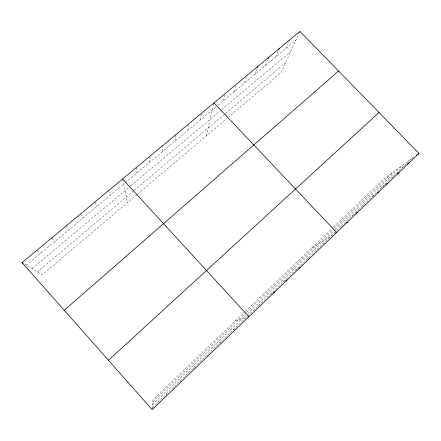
<?xml version="1.0" encoding="UTF-8"?>
<svg xmlns="http://www.w3.org/2000/svg" width="441" height="441" viewBox="0 0 441 441"><rect width="100%" height="100%" fill="white"/><g stroke="black" fill="none" stroke-linecap="round" stroke-linejoin="round"><path stroke-width="0.33" stroke-dasharray="2.21 1.65" d="M162.613 151.489L162.779 145.497M152.206 409.072L152.933 399.629L244.799 311.826M175.275 140.916L175.832 134.632M187.778 130.475L188.621 124.571M200.12 120.167L201.311 113.954M206.19 135.982L213.979 102.885M223.168 100.917L224.993 94.198M233.901 91.954L236.012 85.025M244.518 83.084L247.125 75.306M255.019 74.314L257.472 67.55M265.405 65.643L268.1 58.703M275.675 57.065L278.155 51.057M285.834 48.582L289.583 39.971M299.632 31.973L281.071 72.638L228.967 116.716M152.332 407.445L246.971 316.649M247.456 316.18L341.169 226.272M384.657 184.547L341.665 225.792L343.374 224.701M385.147 184.079L411.414 158.876M245.284 311.357L331.56 228.901M333.49 227.054L383.725 179.04L413.564 157.31M152.751 401.988L245.984 312.774M246.469 312.311L333.892 228.659M334.372 228.201L392.17 172.889M152.547 404.634L245.643 315.436M247.588 313.573L334.239 230.555M335.232 229.601L401.558 166.053M137.118 194.415L42.176 274.732L24.779 264.253M137.625 193.985L226.966 118.403M37.408 271.86L133.695 190.727M134.224 190.28L224.899 113.872M225.423 113.431L285.597 62.721M32.072 268.646L130.277 186.251M130.801 185.81L220.566 110.493M221.603 109.627L290.619 51.724M26.41 265.239L124.682 183.169M125.211 182.728L215.93 106.965M217.997 105.239L295.883 40.192M401.784 168.12L402.826 167.371M392.043 177.464L393.124 176.692M382.193 186.912L384.282 185.452M372.232 196.465L373.863 195.346M362.16 206.129L363.296 205.368M351.973 215.908L353.059 215.191M311.511 248.062L332.321 235.125M307.68 258.404L308.86 257.731M295.663 269.931L297.857 268.756M283.491 281.606L285.217 280.752M271.16 293.441L272.378 292.896M258.663 305.431L259.755 305.012M235.511 320.701L248.311 316.892M233.157 329.901L235.025 329.554M220.147 342.381L221.707 342.343M206.956 355.038L208.61 355.407M193.582 367.866L194.801 368.67M37.016 250.157L40.87 253.167M51.773 237.875L55.131 241.255M66.326 225.764L69.198 229.507M180.022 380.875L180.793 382.121M80.675 213.824L83.079 217.915M94.832 202.044L96.777 206.476M108.789 190.429L110.294 195.187M122.697 179.603L127.51 202.54M166.274 394.067L166.582 395.77M136.148 167.657L136.793 173.054M149.554 156.505L149.786 162.205"/><path stroke-width="0.66" d="M257.472 67.55L257.919 66.321M268.1 58.703L268.591 57.44M278.651 49.855L279.147 48.653M418.95 153.391L152.167 409.617L22.05 262.615L299.902 31.383L418.95 153.391L416.26 155.348M108.475 360.253L379.067 112.516M64.237 310.277L338.594 71.034M407.512 163.997L409.077 162.872M396.917 174.002L399.083 172.47M385.847 184.36L387.413 183.269M377.672 192.739L378.758 191.989M356.322 213.047L357.949 211.972M346.224 222.876L347.365 222.143M335.568 233.107L336.648 232.435L213.979 102.885M298.954 268.167L300.051 267.582M285.796 280.47L286.948 279.903M273.602 292.355L274.82 291.815M22.05 262.615L23.141 263.271M122.565 178.969L248.889 316.721"/></g></svg>
